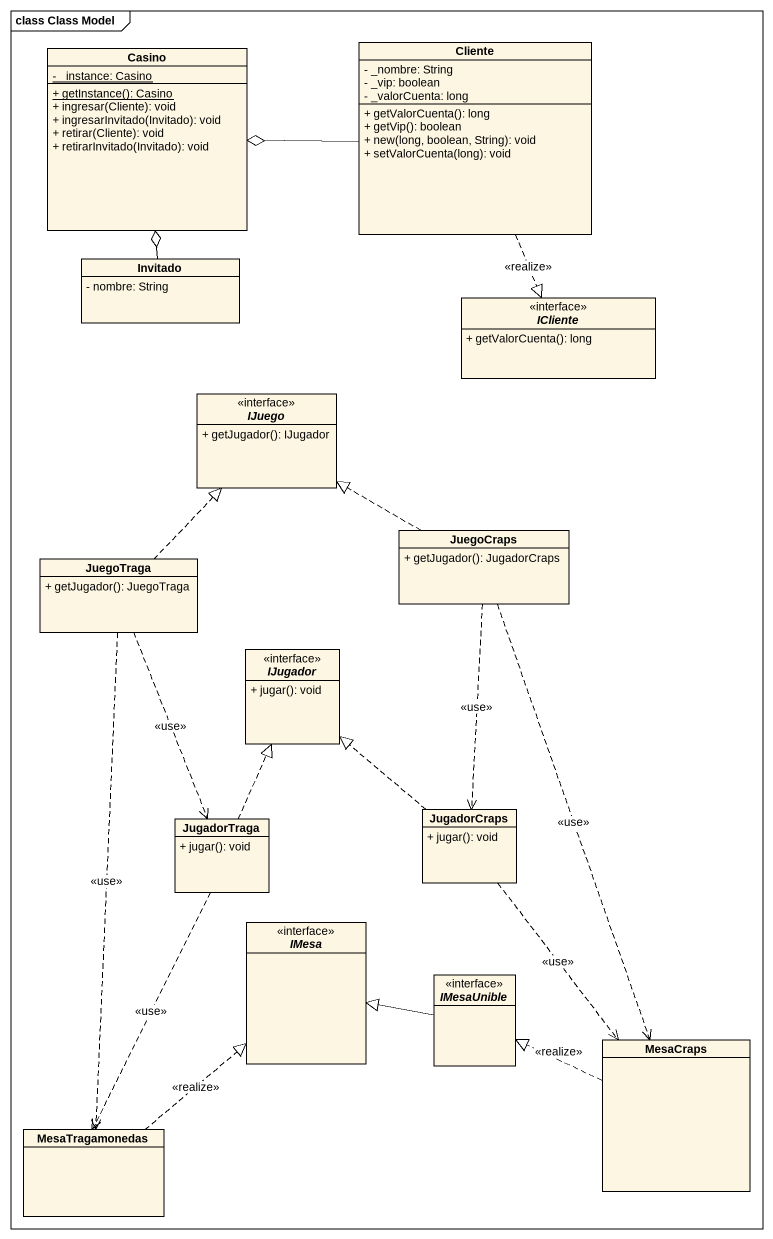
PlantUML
@startuml
mainframe class Class Model
hide circle
hide empty members
skinparam classAttributeIconSize 0
class Cliente {
  - _nombre: String
  - _vip: boolean
  - _valorCuenta: long
  + getValorCuenta(): long
  + getVip(): boolean
  + new(long, boolean, String): void
  + setValorCuenta(long): void
}
class Casino {
  {static} - _instance: Casino
  {static} + getInstance(): Casino
  + ingresar(Cliente): void
  + ingresarInvitado(Invitado): void
  + retirar(Cliente): void
  + retirarInvitado(Invitado): void
}
class Invitado {
  - nombre: String
}
interface ICliente <<interface>> {
  + getValorCuenta(): long
}
interface IJuego <<interface>> {
  + getJugador(): IJugador
}
class JuegoTraga {
  + getJugador(): JuegoTraga
}
class JuegoCraps {
  + getJugador(): JugadorCraps
}
interface IJugador <<interface>> {
  + jugar(): void
}
class JugadorTraga {
  + jugar(): void
}
class JugadorCraps {
  + jugar(): void
}
interface IMesa <<interface>>
interface IMesaUnible <<interface>>
class MesaCraps
class MesaTragamonedas
Cliente -left-o Casino
Cliente ..|> ICliente : <<realize>>
Invitado -up-o Casino
JuegoTraga .up.|> IJuego
JuegoTraga ..> JugadorTraga : <<use>>
JuegoTraga ..> MesaTragamonedas : <<use>>
JuegoCraps .left.|> IJuego
JuegoCraps ..> JugadorCraps : <<use>>
JuegoCraps ..> MesaCraps : <<use>>
JugadorTraga .up.|> IJugador
JugadorTraga ..> MesaTragamonedas : <<use>>
JugadorCraps .up.|> IJugador
JugadorCraps ..> MesaCraps : <<use>>
IMesaUnible -left-|> IMesa
MesaCraps .left.|> IMesaUnible : <<realize>>
MesaTragamonedas .up.|> IMesa : <<realize>>
@enduml
